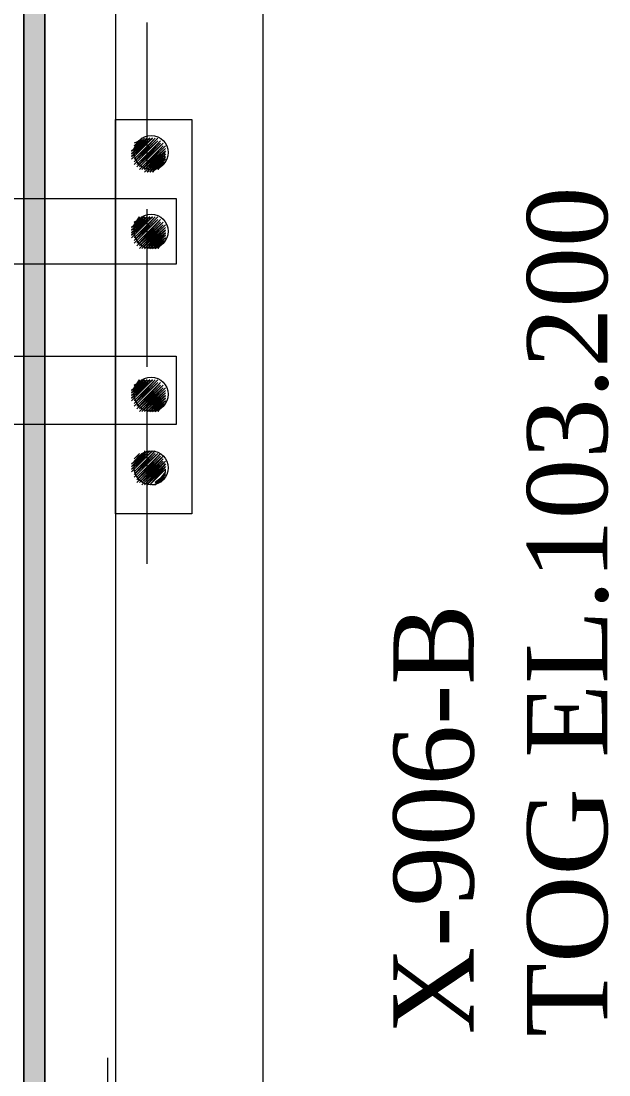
# Model space of a CAD drawing. Header units: inches. Extents: x 2602 to 127694, y 109 to 91908.
# Drawn here: x 27879 to 28613, y 28862 to 30177 of the extents above; entities that cross this region are included whole.
import ezdxf

# ---------------------------------------------------------------- set-up
doc = ezdxf.new("R2010")
doc.units = ezdxf.units.IN
doc.header["$MEASUREMENT"] = 0
doc.linetypes.add('PDF_IMPORT', pattern=[1, 0.8, -0.2])
doc.layers.add('PDF_Geometry', color=7, linetype='Continuous')
doc.layers.add('PDF_Solid Fills', color=7, linetype='Continuous', true_color=0x724639)
doc.layers.add('PDF_Text', color=230, linetype='Continuous', true_color=0xff007f)
doc.styles.add('PDF Times New Roman', font='times.ttf')

msp = doc.modelspace()

# ---------------------------------------------------------------- hatches: boundary and pattern name
at = {"layer": 'PDF_Solid Fills', "true_color": 0xb85b72, "transparency": 33554559}
msp.add_hatch(color=13, dxfattribs=at).paths.add_polyline_path([(27908.7, 30362.2), (27882.4, 30362.2), (27882.4, 28007.1), (27908.7, 28007.1)])

# ---------------------------------------------------------------- linework, layer by layer
at = {"layer": 'PDF_Geometry', "color": 13, "lineweight": 0, "true_color": 0xb85b5b}
msp.add_lwpolyline([(25487.9, 30703.4), (28180.9, 30703.4), (28180.9, 27787.3), (25487.9, 27787.3)], close=True, dxfattribs=at)
at = {"layer": 'PDF_Geometry', "color": 123, "lineweight": 0, "true_color": 0x5bb8b8}
msp.add_lwpolyline([(27249.4, 30362.2), (27997.2, 30362.2), (27997.2, 28007.1), (27249.4, 28007.1)], close=True, dxfattribs=at)
at = {"layer": 'PDF_Geometry', "color": 13, "lineweight": 0, "true_color": 0xb85b72}
for points in [[(27882.4, 28007.1), (27882.4, 30362.2)], [(27882.4, 28007.1), (27882.4, 30362.2)], [(27908.7, 28007.1), (27908.7, 30362.2)], [(27908.7, 28007.1), (27908.7, 30362.2)]]:
    msp.add_lwpolyline(points, close=True, dxfattribs=at)
msp.add_lwpolyline([(27882.4, 30362.2), (27882.4, 28007.1)], dxfattribs=at)
msp.add_lwpolyline([(27882.4, 30362.2), (27882.4, 28007.1)], dxfattribs=at)
msp.add_lwpolyline([(27882.4, 30362.2), (27882.4, 28007.1)], dxfattribs=at)
msp.add_lwpolyline([(27882.4, 30362.2), (27882.4, 28007.1)], dxfattribs=at)
at = {"layer": 'PDF_Geometry', "linetype": 'PDF_IMPORT', "lineweight": 0, "ltscale": 246.01176}
for points in [[(28036.6, 29499.5), (28036.6, 30175.3)], [(27987.4, 28207.2), (27987.4, 28882.9)]]:
    msp.add_lwpolyline(points, dxfattribs=at)
at = {"layer": 'PDF_Geometry', "color": 242, "lineweight": 0, "true_color": 0xdd0037}
for points in [[(27997.2, 30053.9), (28092.4, 30053.9), (28092.4, 29561.9), (27997.2, 29561.9)], [(28016.9, 30011.2), (28039.9, 30030.9), (28016.9, 30011.2), (28039.9, 30030.9), (28016.9, 30011.2), (28039.9, 30030.9), (28016.9, 30011.2), (28039.9, 30030.9)], [(28016.9, 30008), (28043.2, 30030.9), (28016.9, 30008), (28043.2, 30030.9), (28016.9, 30008), (28043.2, 30030.9), (28016.9, 30008), (28043.2, 30030.9), (28016.9, 30008), (28043.2, 30030.9)], [(28016.9, 30004.7), (28043.2, 30030.9), (28016.9, 30004.7), (28043.2, 30030.9), (28016.9, 30004.7), (28043.2, 30030.9), (28016.9, 30004.7), (28043.2, 30030.9), (28016.9, 30004.7), (28043.2, 30030.9), (28016.9, 30004.7), (28043.2, 30030.9)], [(28020.2, 30021.1), (28026.8, 30027.6), (28020.2, 30021.1), (28026.8, 30027.6), (28020.2, 30021.1), (28030, 30027.6), (28020.2, 30021.1), (28030, 30030.9)], [(28020.2, 30004.7), (28046.4, 30030.9), (28020.2, 30004.7), (28046.4, 30030.9), (28020.2, 30004.7), (28046.4, 30030.9), (28020.2, 30004.7), (28046.4, 30030.9), (28020.2, 30004.7), (28046.4, 30030.9), (28020.2, 30004.7), (28046.4, 30030.9)], [(28023.5, 29994.8), (28053, 30024.4), (28023.5, 29994.8), (28053, 30024.4), (28023.5, 29994.8), (28053, 30024.4), (28023.5, 29994.8), (28053, 30024.4), (28023.5, 29994.8), (28053, 30024.4), (28023.5, 29994.8), (28053, 30024.4), (28023.5, 29994.8), (28053, 30024.4), (28023.5, 29994.8), (28053, 30024.4), (28023.5, 29994.8), (28056.3, 30024.4), (28023.5, 29994.8), (28056.3, 30024.4)], [(28026.8, 29991.6), (28056.3, 30021.1), (28026.8, 29991.6), (28056.3, 30021.1), (28026.8, 29991.6), (28056.3, 30021.1), (28026.8, 29991.6), (28056.3, 30021.1), (28026.8, 29991.6), (28056.3, 30021.1), (28026.8, 29991.6), (28056.3, 30021.1), (28026.8, 29991.6), (28056.3, 30021.1), (28026.8, 29991.6), (28056.3, 30021.1)], [(28033.3, 29988.3), (28059.6, 30014.5), (28033.3, 29988.3), (28059.6, 30014.5), (28033.3, 29988.3), (28059.6, 30014.5), (28033.3, 29988.3), (28059.6, 30014.5)], [(28046.4, 29991.6), (28059.6, 30004.7), (28046.4, 29991.6), (28059.6, 30004.7), (28046.4, 29991.6), (28059.6, 30004.7), (28046.4, 29991.6), (28059.6, 30001.4), (28046.4, 29991.6), (28059.6, 30001.4), (28046.4, 29991.6), (28059.6, 30001.4)], [(28049.7, 29991.6), (28056.3, 29998.1), (28049.7, 29991.6), (28056.3, 29998.1)], [(28020.2, 29906.3), (28046.4, 29932.5), (28020.2, 29906.3), (28046.4, 29932.5), (28020.2, 29906.3), (28046.4, 29932.5), (28020.2, 29906.3), (28046.4, 29932.5), (28020.2, 29906.3), (28046.4, 29932.5), (28020.2, 29906.3), (28046.4, 29932.5), (28020.2, 29906.3), (28046.4, 29932.5), (28020.2, 29906.3), (28046.4, 29932.5), (28020.2, 29906.3), (28046.4, 29932.5)], [(28020.2, 29903), (28046.4, 29932.5), (28020.2, 29903), (28046.4, 29932.5), (28020.2, 29903), (28046.4, 29932.5), (28020.2, 29903), (28046.4, 29932.5), (28020.2, 29903), (28049.7, 29932.5), (28020.2, 29903), (28049.7, 29932.5), (28020.2, 29903), (28049.7, 29932.5), (28020.2, 29903), (28049.7, 29932.5), (28020.2, 29903), (28049.7, 29932.5), (28020.2, 29903), (28049.7, 29932.5), (28020.2, 29903), (28049.7, 29932.5), (28020.2, 29903), (28049.7, 29932.5), (28020.2, 29903), (28049.7, 29929.2), (28020.2, 29903), (28049.7, 29929.2)], [(28020.2, 29899.7), (28049.7, 29929.2), (28020.2, 29899.7), (28049.7, 29929.2), (28020.2, 29899.7), (28049.7, 29929.2), (28020.2, 29899.7), (28049.7, 29929.2), (28020.2, 29899.7), (28049.7, 29929.2)], [(28023.5, 29896.4), (28056.3, 29926), (28023.5, 29896.4), (28056.3, 29926)], [(28026.8, 29896.4), (28056.3, 29926), (28026.8, 29896.4), (28056.3, 29926), (28026.8, 29896.4), (28056.3, 29926), (28026.8, 29896.4), (28056.3, 29926), (28026.8, 29896.4), (28056.3, 29926), (28026.8, 29896.4), (28056.3, 29926), (28026.8, 29896.4), (28056.3, 29926), (28026.8, 29896.4), (28056.3, 29926), (28026.8, 29896.4), (28056.3, 29926), (28026.8, 29896.4), (28056.3, 29926), (28026.8, 29896.4), (28056.3, 29926), (28026.8, 29896.4), (28056.3, 29922.7), (28026.8, 29896.4), (28056.3, 29922.7)], [(28046.4, 29893.2), (28059.6, 29906.3), (28046.4, 29893.2), (28059.6, 29906.3), (28046.4, 29893.2), (28059.6, 29906.3), (28046.4, 29893.2), (28059.6, 29906.3), (28046.4, 29893.2), (28059.6, 29903), (28046.4, 29893.2), (28059.6, 29903)], [(28049.7, 29893.2), (28056.3, 29903), (28049.7, 29893.2), (28056.3, 29903)], [(28016.9, 29712.8), (28036.6, 29729.2), (28016.9, 29712.8), (28036.6, 29729.2), (28016.9, 29712.8), (28036.6, 29729.2), (28016.9, 29712.8), (28036.6, 29729.2), (28016.9, 29712.8), (28036.6, 29729.2), (28016.9, 29712.8), (28036.6, 29729.2)], [(28016.9, 29706.2), (28043.2, 29729.2), (28016.9, 29706.2), (28043.2, 29729.2), (28016.9, 29706.2), (28043.2, 29729.2), (28016.9, 29706.2), (28043.2, 29729.2), (28016.9, 29706.2), (28043.2, 29729.2), (28016.9, 29706.2), (28043.2, 29729.2), (28016.9, 29706.2), (28043.2, 29729.2), (28016.9, 29706.2), (28043.2, 29729.2)], [(28016.9, 29702.9), (28043.2, 29729.2), (28016.9, 29702.9), (28043.2, 29729.2), (28016.9, 29702.9), (28043.2, 29729.2)], [(28020.2, 29719.3), (28026.8, 29729.2), (28020.2, 29719.3), (28030, 29729.2), (28020.2, 29719.3), (28030, 29729.2), (28020.2, 29719.3), (28030, 29729.2)], [(28023.5, 29693.1), (28053, 29722.6), (28023.5, 29693.1), (28053, 29722.6), (28023.5, 29693.1), (28053, 29722.6), (28023.5, 29693.1), (28056.3, 29722.6), (28023.5, 29693.1), (28056.3, 29722.6)], [(28036.6, 29689.8), (28059.6, 29709.5), (28036.6, 29689.8), (28059.6, 29709.5), (28036.6, 29689.8), (28059.6, 29709.5)], [(28039.9, 29689.8), (28059.6, 29706.2), (28039.9, 29689.8), (28059.6, 29706.2)], [(28043.2, 29689.8), (28059.6, 29702.9), (28043.2, 29689.8), (28059.6, 29702.9)], [(28049.7, 29689.8), (28056.3, 29699.6), (28049.7, 29689.8), (28056.3, 29699.6)], [(28020.2, 29627.5), (28030, 29637.3), (28020.2, 29627.5), (28030, 29637.3), (28020.2, 29627.5), (28030, 29637.3), (28020.2, 29627.5), (28030, 29637.3), (28020.2, 29627.5), (28030, 29637.3)], [(28020.2, 29607.8), (28049.7, 29637.3), (28020.2, 29607.8), (28049.7, 29637.3), (28020.2, 29607.8), (28049.7, 29637.3), (28020.2, 29607.8), (28049.7, 29637.3), (28020.2, 29607.8), (28049.7, 29637.3), (28020.2, 29607.8), (28049.7, 29637.3), (28020.2, 29607.8), (28049.7, 29637.3), (28020.2, 29607.8), (28049.7, 29637.3), (28020.2, 29607.8), (28049.7, 29637.3), (28020.2, 29607.8), (28049.7, 29637.3), (28020.2, 29607.8), (28049.7, 29637.3), (28020.2, 29607.8), (28049.7, 29637.3), (28020.2, 29607.8), (28049.7, 29637.3), (28020.2, 29607.8), (28049.7, 29637.3)], [(28030, 29601.2), (28059.6, 29627.5), (28030, 29601.2), (28059.6, 29627.5)]]:
    msp.add_lwpolyline(points, close=True, dxfattribs=at)
for points in [[(28020.2, 30017.8), (28030, 30030.9), (28020.2, 30017.8), (28030, 30030.9), (28020.2, 30017.8), (28030, 30030.9), (28020.2, 30017.8), (28033.3, 30030.9), (28020.2, 30017.8), (28033.3, 30030.9), (28020.2, 30017.8), (28033.3, 30030.9), (28016.9, 30014.5), (28033.3, 30030.9), (28016.9, 30014.5), (28033.3, 30030.9), (28016.9, 30014.5), (28033.3, 30030.9), (28016.9, 30014.5), (28033.3, 30030.9)], [(28016.9, 30014.5), (28036.6, 30030.9), (28016.9, 30014.5), (28036.6, 30030.9), (28016.9, 30014.5), (28036.6, 30030.9), (28016.9, 30014.5), (28036.6, 30030.9), (28016.9, 30011.2), (28036.6, 30030.9), (28016.9, 30011.2), (28036.6, 30030.9), (28016.9, 30011.2), (28036.6, 30030.9), (28016.9, 30011.2), (28036.6, 30030.9), (28016.9, 30011.2), (28036.6, 30030.9)], [(28016.9, 30008), (28039.9, 30030.9), (28016.9, 30008), (28039.9, 30030.9), (28016.9, 30008), (28039.9, 30030.9), (28016.9, 30008), (28039.9, 30030.9), (28016.9, 30008), (28039.9, 30030.9), (28016.9, 30008), (28039.9, 30030.9)], [(28020.2, 30001.4), (28046.4, 30030.9), (28020.2, 30001.4), (28046.4, 30030.9), (28020.2, 30001.4), (28046.4, 30030.9), (28020.2, 30001.4), (28046.4, 30030.9), (28020.2, 30001.4), (28046.4, 30030.9), (28020.2, 30001.4), (28046.4, 30030.9), (28020.2, 30001.4), (28046.4, 30030.9), (28020.2, 30001.4), (28049.7, 30030.9), (28020.2, 30001.4), (28049.7, 30030.9), (28020.2, 30001.4), (28049.7, 30027.6), (28020.2, 30001.4), (28049.7, 30027.6), (28020.2, 30001.4), (28049.7, 30027.6), (28020.2, 30001.4), (28049.7, 30027.6), (28020.2, 30001.4), (28049.7, 30027.6), (28020.2, 29998.1), (28049.7, 30027.6), (28020.2, 29998.1), (28049.7, 30027.6), (28020.2, 29998.1), (28049.7, 30027.6), (28020.2, 29998.1), (28049.7, 30027.6), (28020.2, 29998.1), (28049.7, 30027.6), (28020.2, 29998.1), (28049.7, 30027.6), (28020.2, 29998.1), (28049.7, 30027.6), (28020.2, 29998.1), (28049.7, 30027.6), (28020.2, 29998.1)], [(28023.5, 30024.4), (28026.8, 30027.6), (28020.2, 30024.4)], [(28023.5, 29998.1), (28053, 30027.6), (28023.5, 29998.1), (28053, 30027.6), (28023.5, 29998.1), (28053, 30027.6), (28023.5, 29998.1), (28053, 30027.6), (28023.5, 29998.1), (28053, 30027.6), (28023.5, 29998.1), (28053, 30027.6), (28023.5, 29998.1), (28053, 30027.6), (28023.5, 29998.1), (28053, 30027.6), (28023.5, 29994.8), (28053, 30027.6), (28023.5, 29994.8), (28053, 30027.6)], [(28026.8, 29994.8), (28056.3, 30024.4), (28026.8, 29994.8), (28056.3, 30024.4), (28026.8, 29994.8), (28056.3, 30024.4), (28026.8, 29994.8), (28056.3, 30024.4), (28026.8, 29994.8), (28056.3, 30024.4), (28026.8, 29994.8), (28056.3, 30024.4), (28026.8, 29994.8), (28056.3, 30024.4), (28026.8, 29994.8), (28056.3, 30024.4)], [(28033.3, 29991.6), (28059.6, 30014.5), (28033.3, 29991.6), (28059.6, 30014.5), (28033.3, 29991.6), (28059.6, 30017.8), (28033.3, 29991.6), (28059.6, 30017.8), (28033.3, 29991.6), (28059.6, 30017.8), (28033.3, 29991.6), (28059.6, 30017.8), (28033.3, 29991.6), (28059.6, 30017.8), (28033.3, 29991.6), (28059.6, 30017.8), (28030, 29991.6), (28059.6, 30017.8), (28030, 29991.6), (28059.6, 30017.8), (28030, 29991.6), (28059.6, 30017.8), (28030, 29991.6), (28059.6, 30017.8), (28030, 29991.6), (28059.6, 30017.8), (28030, 29991.6), (28059.6, 30017.8), (28030, 29991.6), (28059.6, 30017.8), (28030, 29991.6), (28059.6, 30021.1), (28030, 29991.6), (28056.3, 30021.1), (28030, 29991.6), (28056.3, 30021.1), (28030, 29991.6), (28056.3, 30021.1), (28030, 29991.6), (28056.3, 30021.1), (28030, 29991.6), (28056.3, 30021.1), (28030, 29991.6), (28056.3, 30021.1)], [(28036.6, 29988.3), (28059.6, 30014.5), (28036.6, 29988.3), (28059.6, 30014.5), (28036.6, 29988.3), (28059.6, 30014.5), (28036.6, 29988.3), (28059.6, 30014.5), (28036.6, 29988.3), (28059.6, 30014.5), (28036.6, 29988.3), (28059.6, 30011.2), (28036.6, 29988.3), (28059.6, 30011.2), (28036.6, 29988.3), (28059.6, 30011.2), (28036.6, 29988.3), (28059.6, 30011.2), (28036.6, 29988.3), (28059.6, 30011.2), (28036.6, 29988.3), (28059.6, 30011.2), (28039.9, 29988.3), (28059.6, 30011.2), (28039.9, 29988.3), (28059.6, 30011.2), (28039.9, 29988.3), (28059.6, 30011.2), (28039.9, 29988.3), (28059.6, 30011.2)], [(28039.9, 29988.3), (28059.6, 30008), (28039.9, 29988.3), (28059.6, 30008), (28039.9, 29988.3), (28059.6, 30008), (28039.9, 29988.3), (28059.6, 30008), (28039.9, 29988.3), (28059.6, 30008), (28043.2, 29988.3), (28059.6, 30008), (28043.2, 29988.3), (28059.6, 30008), (28043.2, 29988.3), (28059.6, 30008), (28043.2, 29988.3), (28059.6, 30004.7), (28043.2, 29988.3), (28059.6, 30004.7), (28043.2, 29988.3), (28059.6, 30004.7), (28043.2, 29991.6), (28059.6, 30004.7), (28043.2, 29991.6)], [(28049.7, 29991.6), (28056.3, 30001.4), (28049.7, 29991.6), (28056.3, 30001.4)], [(28053, 29994.8), (28056.3, 29998.1), (28053, 29994.8)], [(28020.2, 29919.4), (28030, 29932.5), (28020.2, 29919.4), (28030, 29932.5), (28020.2, 29919.4), (28033.3, 29932.5), (28020.2, 29919.4), (28033.3, 29932.5), (28020.2, 29919.4), (28033.3, 29932.5), (28016.9, 29919.4), (28033.3, 29932.5), (28016.9, 29919.4)], [(28036.6, 29932.5), (28016.9, 29912.8), (28036.6, 29932.5), (28016.9, 29912.8), (28036.6, 29932.5), (28016.9, 29912.8), (28036.6, 29932.5), (28016.9, 29916.1), (28036.6, 29932.5), (28016.9, 29916.1), (28036.6, 29932.5), (28016.9, 29916.1), (28036.6, 29932.5), (28016.9, 29916.1), (28036.6, 29932.5), (28016.9, 29916.1), (28036.6, 29932.5), (28016.9, 29916.1), (28033.3, 29932.5), (28016.9, 29916.1), (28033.3, 29932.5), (28016.9, 29916.1), (28033.3, 29932.5)], [(28016.9, 29912.8), (28039.9, 29932.5), (28016.9, 29912.8), (28039.9, 29932.5), (28016.9, 29912.8), (28039.9, 29932.5), (28016.9, 29912.8), (28039.9, 29932.5), (28016.9, 29912.8), (28039.9, 29932.5), (28016.9, 29912.8), (28039.9, 29932.5), (28016.9, 29912.8), (28039.9, 29932.5), (28016.9, 29909.6), (28039.9, 29932.5), (28016.9, 29909.6), (28039.9, 29932.5), (28016.9, 29909.6), (28039.9, 29932.5)], [(28016.9, 29909.6), (28043.2, 29932.5), (28016.9, 29909.6), (28043.2, 29932.5), (28016.9, 29909.6), (28043.2, 29932.5), (28016.9, 29909.6), (28043.2, 29932.5), (28016.9, 29909.6), (28043.2, 29932.5), (28016.9, 29909.6), (28043.2, 29932.5), (28016.9, 29909.6), (28043.2, 29932.5), (28016.9, 29909.6), (28043.2, 29932.5), (28016.9, 29906.3), (28043.2, 29932.5), (28016.9, 29906.3), (28043.2, 29932.5), (28016.9, 29906.3), (28043.2, 29932.5), (28016.9, 29906.3)], [(28023.5, 29926), (28026.8, 29929.2), (28020.2, 29926), (28026.8, 29929.2), (28020.2, 29922.7), (28026.8, 29932.5), (28020.2, 29922.7), (28030, 29932.5), (28020.2, 29922.7), (28030, 29932.5), (28020.2, 29922.7), (28030, 29932.5), (28020.2, 29922.7)], [(28023.5, 29899.7), (28053, 29929.2), (28023.5, 29899.7), (28053, 29929.2), (28023.5, 29899.7), (28053, 29929.2), (28023.5, 29899.7), (28053, 29929.2), (28023.5, 29899.7), (28053, 29929.2), (28023.5, 29899.7), (28053, 29929.2), (28023.5, 29899.7), (28053, 29929.2), (28023.5, 29899.7), (28053, 29929.2), (28023.5, 29899.7), (28053, 29929.2), (28023.5, 29899.7), (28053, 29929.2), (28023.5, 29899.7), (28053, 29929.2), (28023.5, 29899.7), (28053, 29929.2), (28023.5, 29896.4), (28053, 29929.2), (28023.5, 29896.4), (28053, 29929.2), (28023.5, 29896.4), (28053, 29926), (28023.5, 29896.4), (28053, 29926), (28023.5, 29896.4), (28053, 29926), (28023.5, 29896.4), (28053, 29926)], [(28026.8, 29893.2), (28056.3, 29922.7), (28026.8, 29893.2), (28056.3, 29922.7), (28026.8, 29893.2), (28056.3, 29922.7), (28030, 29893.2), (28056.3, 29922.7), (28030, 29893.2), (28056.3, 29922.7), (28030, 29893.2), (28056.3, 29922.7), (28030, 29893.2), (28056.3, 29922.7), (28030, 29893.2), (28056.3, 29922.7), (28030, 29893.2), (28059.6, 29922.7), (28030, 29893.2), (28059.6, 29922.7), (28030, 29893.2), (28059.6, 29922.7), (28030, 29893.2), (28059.6, 29922.7), (28030, 29893.2), (28059.6, 29919.4), (28030, 29893.2), (28059.6, 29919.4), (28030, 29893.2), (28059.6, 29919.4), (28030, 29893.2), (28059.6, 29919.4), (28030, 29893.2), (28059.6, 29919.4), (28033.3, 29893.2), (28059.6, 29919.4), (28033.3, 29893.2), (28059.6, 29919.4), (28033.3, 29893.2), (28059.6, 29919.4), (28033.3, 29893.2), (28059.6, 29919.4), (28033.3, 29893.2), (28059.6, 29919.4), (28033.3, 29893.2), (28059.6, 29919.4), (28033.3, 29893.2), (28059.6, 29919.4), (28033.3, 29893.2), (28059.6, 29919.4)], [(28033.3, 29893.2), (28059.6, 29916.1), (28033.3, 29893.2), (28059.6, 29916.1), (28033.3, 29893.2), (28059.6, 29916.1), (28033.3, 29893.2), (28059.6, 29916.1), (28036.6, 29893.2), (28059.6, 29916.1), (28036.6, 29893.2), (28059.6, 29916.1), (28036.6, 29893.2), (28059.6, 29916.1), (28036.6, 29893.2), (28059.6, 29916.1), (28036.6, 29893.2), (28059.6, 29916.1), (28036.6, 29893.2), (28059.6, 29916.1), (28036.6, 29893.2), (28059.6, 29916.1), (28036.6, 29893.2), (28059.6, 29912.8), (28036.6, 29893.2), (28059.6, 29912.8), (28036.6, 29893.2), (28059.6, 29912.8), (28036.6, 29893.2)], [(28039.9, 29893.2), (28059.6, 29912.8), (28039.9, 29893.2), (28059.6, 29912.8), (28039.9, 29893.2), (28059.6, 29912.8), (28039.9, 29893.2), (28059.6, 29912.8), (28039.9, 29893.2), (28059.6, 29912.8), (28039.9, 29893.2), (28059.6, 29912.8), (28039.9, 29893.2), (28059.6, 29909.6), (28039.9, 29893.2), (28059.6, 29909.6), (28039.9, 29893.2), (28059.6, 29909.6), (28043.2, 29893.2), (28059.6, 29909.6), (28043.2, 29893.2), (28059.6, 29909.6), (28043.2, 29893.2), (28059.6, 29909.6), (28043.2, 29893.2), (28059.6, 29909.6), (28043.2, 29893.2), (28059.6, 29909.6), (28043.2, 29893.2), (28059.6, 29906.3), (28043.2, 29893.2), (28059.6, 29906.3), (28043.2, 29893.2)], [(28056.3, 29903), (28049.7, 29896.4), (28056.3, 29899.7), (28049.7, 29896.4)], [(28053, 29896.4), (28056.3, 29899.7), (28053, 29896.4)], [(28020.2, 29716), (28030, 29729.2), (28020.2, 29716), (28030, 29729.2), (28020.2, 29716), (28033.3, 29729.2), (28020.2, 29716), (28033.3, 29729.2), (28020.2, 29716), (28033.3, 29729.2), (28016.9, 29716), (28033.3, 29729.2), (28016.9, 29716), (28033.3, 29729.2), (28016.9, 29712.8), (28033.3, 29729.2), (28016.9, 29712.8), (28033.3, 29729.2)], [(28039.9, 29729.2), (28016.9, 29706.2), (28039.9, 29729.2), (28016.9, 29706.2), (28039.9, 29729.2), (28016.9, 29706.2), (28039.9, 29729.2), (28016.9, 29709.5), (28039.9, 29729.2), (28016.9, 29709.5), (28039.9, 29729.2), (28016.9, 29709.5), (28039.9, 29729.2), (28016.9, 29709.5), (28039.9, 29729.2), (28016.9, 29709.5), (28039.9, 29729.2), (28016.9, 29709.5), (28039.9, 29729.2), (28016.9, 29709.5), (28036.6, 29729.2), (28016.9, 29709.5), (28036.6, 29729.2), (28016.9, 29709.5), (28036.6, 29729.2)], [(28020.2, 29702.9), (28046.4, 29729.2), (28020.2, 29702.9), (28046.4, 29729.2), (28020.2, 29702.9), (28046.4, 29729.2), (28020.2, 29702.9), (28046.4, 29729.2), (28020.2, 29702.9), (28046.4, 29729.2), (28020.2, 29702.9), (28046.4, 29729.2), (28020.2, 29702.9), (28046.4, 29729.2), (28020.2, 29702.9), (28046.4, 29729.2), (28020.2, 29702.9), (28046.4, 29729.2), (28020.2, 29702.9), (28046.4, 29729.2), (28020.2, 29699.6), (28046.4, 29729.2), (28020.2, 29699.6), (28046.4, 29729.2), (28020.2, 29699.6), (28046.4, 29729.2), (28020.2, 29699.6), (28049.7, 29729.2), (28020.2, 29699.6), (28049.7, 29729.2), (28020.2, 29699.6), (28049.7, 29729.2), (28020.2, 29699.6), (28049.7, 29729.2), (28020.2, 29699.6), (28049.7, 29729.2), (28020.2, 29699.6), (28049.7, 29729.2), (28020.2, 29699.6), (28049.7, 29729.2), (28020.2, 29699.6), (28049.7, 29729.2), (28020.2, 29699.6), (28049.7, 29729.2), (28020.2, 29699.6), (28049.7, 29725.9), (28020.2, 29699.6), (28049.7, 29725.9), (28020.2, 29696.4), (28049.7, 29725.9), (28020.2, 29696.4), (28049.7, 29725.9), (28020.2, 29696.4), (28049.7, 29725.9), (28020.2, 29696.4), (28049.7, 29725.9), (28020.2, 29696.4)], [(28023.5, 29722.6), (28026.8, 29725.9), (28020.2, 29722.6), (28026.8, 29725.9), (28020.2, 29722.6)], [(28023.5, 29696.4), (28053, 29725.9), (28023.5, 29696.4), (28053, 29725.9), (28023.5, 29696.4), (28053, 29725.9), (28023.5, 29696.4), (28053, 29725.9), (28023.5, 29696.4), (28053, 29725.9), (28023.5, 29696.4), (28053, 29725.9), (28023.5, 29696.4), (28053, 29725.9), (28023.5, 29696.4), (28053, 29725.9), (28023.5, 29696.4), (28053, 29725.9), (28023.5, 29696.4), (28053, 29725.9), (28023.5, 29696.4), (28053, 29725.9), (28023.5, 29696.4), (28053, 29725.9), (28023.5, 29696.4), (28053, 29725.9), (28023.5, 29693.1), (28053, 29725.9), (28023.5, 29693.1), (28053, 29725.9)], [(28026.8, 29689.8), (28056.3, 29719.3), (28026.8, 29689.8), (28056.3, 29719.3), (28026.8, 29693.1), (28056.3, 29719.3), (28026.8, 29693.1), (28056.3, 29719.3), (28026.8, 29693.1), (28056.3, 29722.6), (28026.8, 29693.1), (28056.3, 29722.6), (28026.8, 29693.1), (28056.3, 29722.6), (28026.8, 29693.1), (28056.3, 29722.6), (28026.8, 29693.1), (28056.3, 29722.6), (28026.8, 29693.1), (28056.3, 29722.6), (28026.8, 29693.1), (28056.3, 29722.6), (28026.8, 29693.1), (28056.3, 29722.6), (28026.8, 29693.1), (28056.3, 29722.6), (28026.8, 29693.1), (28056.3, 29722.6), (28026.8, 29693.1), (28056.3, 29722.6), (28026.8, 29693.1), (28056.3, 29722.6)], [(28033.3, 29689.8), (28059.6, 29712.8), (28033.3, 29689.8), (28059.6, 29712.8), (28033.3, 29689.8), (28059.6, 29712.8), (28033.3, 29689.8), (28059.6, 29716), (28033.3, 29689.8), (28059.6, 29716), (28033.3, 29689.8), (28059.6, 29716), (28033.3, 29689.8), (28059.6, 29716), (28033.3, 29689.8), (28059.6, 29716), (28033.3, 29689.8), (28059.6, 29716), (28033.3, 29689.8), (28059.6, 29716), (28033.3, 29689.8), (28059.6, 29716), (28033.3, 29689.8), (28059.6, 29716), (28030, 29689.8), (28059.6, 29716), (28030, 29689.8), (28059.6, 29716), (28030, 29689.8), (28059.6, 29716), (28030, 29689.8), (28059.6, 29719.3), (28030, 29689.8), (28059.6, 29719.3), (28030, 29689.8), (28059.6, 29719.3), (28030, 29689.8), (28059.6, 29719.3), (28030, 29689.8), (28059.6, 29719.3), (28030, 29689.8), (28056.3, 29719.3), (28030, 29689.8), (28056.3, 29719.3), (28030, 29689.8), (28056.3, 29719.3), (28030, 29689.8), (28056.3, 29719.3), (28030, 29689.8), (28056.3, 29719.3), (28030, 29689.8), (28056.3, 29719.3)], [(28036.6, 29689.8), (28059.6, 29712.8), (28036.6, 29689.8), (28059.6, 29712.8), (28036.6, 29689.8), (28059.6, 29712.8), (28036.6, 29689.8), (28059.6, 29712.8), (28036.6, 29689.8), (28059.6, 29712.8), (28036.6, 29689.8), (28059.6, 29712.8), (28036.6, 29689.8), (28059.6, 29712.8), (28036.6, 29689.8), (28059.6, 29712.8)], [(28039.9, 29689.8), (28059.6, 29709.5), (28039.9, 29689.8), (28059.6, 29709.5), (28039.9, 29689.8), (28059.6, 29709.5), (28039.9, 29689.8), (28059.6, 29709.5), (28039.9, 29689.8), (28059.6, 29709.5), (28039.9, 29689.8), (28059.6, 29709.5), (28039.9, 29689.8), (28059.6, 29709.5)], [(28043.2, 29689.8), (28059.6, 29706.2), (28043.2, 29689.8), (28059.6, 29706.2), (28043.2, 29689.8), (28059.6, 29706.2), (28043.2, 29689.8), (28059.6, 29706.2), (28043.2, 29689.8), (28059.6, 29706.2), (28043.2, 29689.8), (28059.6, 29706.2)], [(28059.6, 29699.6), (28046.4, 29689.8), (28059.6, 29699.6), (28046.4, 29689.8), (28059.6, 29702.9), (28046.4, 29689.8), (28059.6, 29702.9), (28046.4, 29689.8), (28059.6, 29702.9), (28046.4, 29689.8), (28059.6, 29702.9), (28046.4, 29689.8), (28059.6, 29702.9)], [(28056.3, 29699.6), (28049.7, 29693.1), (28056.3, 29696.4), (28049.7, 29693.1)], [(28053, 29693.1), (28056.3, 29696.4), (28053, 29693.1)], [(28016.9, 29624.2), (28036.6, 29640.6), (28016.9, 29620.9), (28036.6, 29640.6), (28016.9, 29620.9), (28036.6, 29640.6), (28016.9, 29620.9), (28036.6, 29640.6), (28016.9, 29620.9), (28036.6, 29640.6), (28016.9, 29620.9), (28036.6, 29640.6), (28016.9, 29620.9), (28036.6, 29640.6), (28016.9, 29620.9), (28036.6, 29640.6), (28016.9, 29620.9), (28036.6, 29640.6)], [(28016.9, 29620.9), (28039.9, 29640.6), (28016.9, 29617.6), (28039.9, 29640.6), (28016.9, 29617.6), (28039.9, 29640.6), (28016.9, 29617.6), (28039.9, 29640.6), (28016.9, 29617.6), (28039.9, 29640.6), (28016.9, 29617.6), (28039.9, 29640.6), (28016.9, 29617.6), (28039.9, 29640.6), (28016.9, 29617.6), (28039.9, 29640.6), (28016.9, 29617.6), (28039.9, 29640.6), (28016.9, 29617.6), (28039.9, 29640.6)], [(28016.9, 29617.6), (28043.2, 29640.6), (28016.9, 29614.3), (28043.2, 29640.6), (28016.9, 29614.3), (28043.2, 29640.6), (28016.9, 29614.3), (28043.2, 29640.6), (28016.9, 29614.3), (28043.2, 29640.6), (28016.9, 29614.3), (28043.2, 29640.6), (28016.9, 29614.3), (28043.2, 29640.6), (28016.9, 29614.3), (28043.2, 29640.6), (28016.9, 29614.3), (28043.2, 29640.6), (28016.9, 29614.3), (28043.2, 29640.6), (28016.9, 29614.3), (28043.2, 29640.6), (28016.9, 29614.3)], [(28020.2, 29614.3), (28046.4, 29640.6), (28020.2, 29614.3)], [(28046.4, 29637.3), (28020.2, 29611.1), (28046.4, 29637.3), (28020.2, 29611.1), (28046.4, 29637.3), (28020.2, 29611.1), (28046.4, 29637.3), (28020.2, 29611.1), (28046.4, 29637.3), (28020.2, 29611.1), (28046.4, 29637.3), (28020.2, 29611.1), (28046.4, 29637.3), (28020.2, 29611.1), (28046.4, 29637.3), (28020.2, 29611.1), (28046.4, 29637.3), (28020.2, 29611.1), (28046.4, 29637.3), (28020.2, 29611.1), (28046.4, 29637.3), (28020.2, 29611.1), (28046.4, 29640.6), (28020.2, 29611.1), (28046.4, 29640.6)], [(28020.2, 29630.7), (28026.8, 29637.3), (28020.2, 29630.7), (28026.8, 29637.3), (28020.2, 29630.7), (28026.8, 29637.3)], [(28020.2, 29611.1), (28049.7, 29637.3), (28020.2, 29611.1)], [(28023.5, 29607.8), (28053, 29637.3), (28023.5, 29607.8)], [(28053, 29637.3), (28023.5, 29604.5), (28053, 29634), (28023.5, 29604.5), (28053, 29634), (28023.5, 29604.5), (28053, 29634), (28023.5, 29604.5), (28053, 29634), (28023.5, 29604.5), (28053, 29634), (28023.5, 29604.5), (28053, 29634), (28023.5, 29604.5), (28053, 29634), (28023.5, 29604.5), (28053, 29634), (28023.5, 29604.5), (28053, 29634), (28023.5, 29604.5), (28053, 29634), (28023.5, 29604.5), (28053, 29634), (28023.5, 29604.5), (28053, 29634), (28023.5, 29604.5), (28053, 29634), (28023.5, 29604.5), (28053, 29634), (28023.5, 29604.5), (28053, 29634), (28023.5, 29604.5), (28053, 29634), (28023.5, 29604.5), (28056.3, 29634), (28023.5, 29604.5), (28056.3, 29634), (28023.5, 29601.2)], [(28023.5, 29630.7), (28026.8, 29634)], [(28026.8, 29601.2), (28056.3, 29634), (28026.8, 29601.2), (28056.3, 29630.7), (28026.8, 29601.2), (28056.3, 29630.7), (28026.8, 29601.2), (28056.3, 29630.7), (28026.8, 29601.2), (28056.3, 29630.7), (28026.8, 29601.2), (28056.3, 29630.7), (28026.8, 29601.2), (28056.3, 29630.7), (28026.8, 29601.2), (28056.3, 29630.7), (28026.8, 29601.2), (28056.3, 29630.7), (28026.8, 29601.2), (28056.3, 29630.7), (28026.8, 29601.2), (28056.3, 29630.7), (28026.8, 29601.2), (28056.3, 29630.7), (28026.8, 29601.2), (28056.3, 29630.7), (28026.8, 29601.2), (28056.3, 29630.7), (28026.8, 29601.2), (28056.3, 29630.7), (28026.8, 29601.2), (28056.3, 29630.7), (28030, 29601.2), (28056.3, 29630.7)], [(28030, 29601.2), (28056.3, 29627.5), (28030, 29601.2), (28056.3, 29627.5), (28030, 29601.2), (28056.3, 29627.5), (28030, 29601.2), (28056.3, 29627.5), (28030, 29601.2), (28056.3, 29627.5)], [(28030, 29597.9), (28059.6, 29627.5), (28030, 29597.9), (28059.6, 29627.5), (28030, 29597.9), (28059.6, 29627.5), (28030, 29597.9), (28059.6, 29627.5), (28030, 29597.9), (28059.6, 29627.5), (28030, 29597.9), (28059.6, 29627.5), (28030, 29597.9), (28059.6, 29627.5), (28033.3, 29597.9), (28059.6, 29624.2), (28033.3, 29597.9), (28059.6, 29624.2), (28033.3, 29597.9), (28059.6, 29624.2), (28033.3, 29597.9), (28059.6, 29624.2), (28033.3, 29597.9), (28059.6, 29624.2), (28033.3, 29597.9), (28059.6, 29624.2), (28033.3, 29597.9), (28059.6, 29624.2), (28033.3, 29597.9), (28059.6, 29624.2), (28033.3, 29597.9), (28059.6, 29624.2), (28033.3, 29597.9), (28059.6, 29624.2), (28033.3, 29597.9), (28059.6, 29624.2), (28033.3, 29597.9)], [(28036.6, 29597.9), (28059.6, 29624.2), (28036.6, 29597.9), (28059.6, 29620.9), (28036.6, 29597.9), (28059.6, 29620.9), (28036.6, 29597.9), (28059.6, 29620.9), (28036.6, 29597.9), (28059.6, 29620.9), (28036.6, 29597.9), (28059.6, 29620.9), (28036.6, 29597.9), (28059.6, 29620.9), (28036.6, 29597.9), (28059.6, 29620.9), (28036.6, 29597.9), (28059.6, 29620.9), (28036.6, 29597.9), (28059.6, 29620.9), (28036.6, 29597.9), (28059.6, 29620.9), (28039.9, 29597.9), (28059.6, 29617.6), (28039.9, 29597.9), (28059.6, 29617.6), (28039.9, 29597.9), (28059.6, 29617.6), (28039.9, 29597.9), (28059.6, 29617.6), (28039.9, 29597.9), (28059.6, 29617.6), (28039.9, 29597.9), (28059.6, 29617.6), (28039.9, 29597.9), (28059.6, 29617.6), (28039.9, 29597.9), (28059.6, 29617.6), (28039.9, 29597.9)], [(28059.6, 29614.3), (28046.4, 29597.9), (28059.6, 29611.1), (28046.4, 29597.9), (28059.6, 29611.1), (28046.4, 29597.9), (28059.6, 29611.1), (28046.4, 29597.9), (28059.6, 29611.1), (28046.4, 29597.9), (28059.6, 29611.1), (28046.4, 29601.2), (28059.6, 29611.1)], [(28049.7, 29601.2), (28056.3, 29607.8), (28049.7, 29601.2), (28056.3, 29607.8), (28049.7, 29601.2), (28056.3, 29607.8), (28049.7, 29601.2), (28056.3, 29607.8)], [(28053, 29601.2), (28056.3, 29604.5), (28053, 29601.2)]]:
    msp.add_lwpolyline(points, dxfattribs=at)
at = {"layer": 'PDF_Geometry', "color": 244, "lineweight": 0, "true_color": 0x940025}
for points in [[(25609.3, 29955.5), (28072.7, 29955.5), (28072.7, 29873.5), (25609.3, 29873.5)], [(25609.3, 29758.7), (28072.7, 29758.7), (28072.7, 29673.4), (25609.3, 29673.4)]]:
    msp.add_lwpolyline(points, close=True, dxfattribs=at)
at = {"layer": 'PDF_Geometry', "color": 242, "lineweight": 0, "true_color": 0xdd0037}
for centre in [(28041.5, 30012.9), (28041.5, 29914.5), (28041.5, 29711.1), (28041.5, 29619.3)]:
    msp.add_circle(centre, 21.3, dxfattribs=at)
for centre, radius, start, end in [((28018.6, 29639), 14.9, 276.3402, 6.3402), ((28041.5, 29616), 18.1, 275.1944, 5.1944)]:
    msp.add_arc(centre, radius, start, end, dxfattribs=at)

# ---------------------------------------------------------------- texts
at = {"layer": 'PDF_Text', "color": 32, "true_color": 0xdd6d00, "attachment_point": 7, "rotation": 90, "style": 'PDF Times New Roman'}
for s, insert, char_height in [('TOG EL.103.200', (28612.9, 28909.1), 99.997), ('X-906-B', (28445.4, 28912.4), 100)]:
    msp.add_mtext(s, dxfattribs=dict(at, insert=insert, char_height=char_height))

doc.saveas('drawing.dxf')
